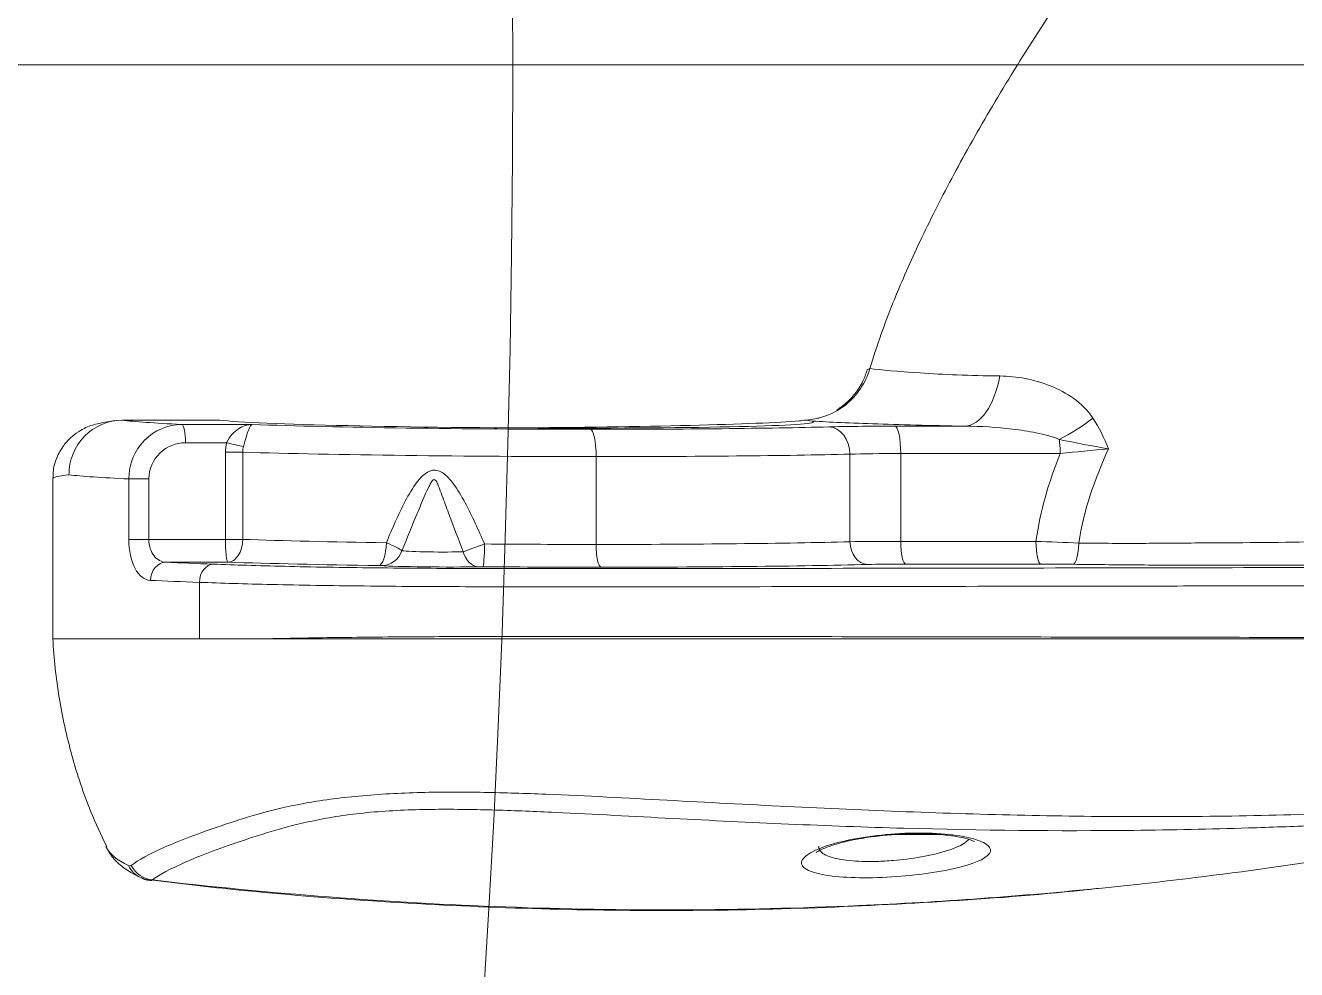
# Model space of a CAD drawing. Header units: millimetres. Extents: x 0 to 594, y 0 to 532.
# Drawn here: x 508.53 to 515.51, y 277.86 to 283.04 of the extents above; entities that cross this region are included whole.
import ezdxf
from ezdxf.lldxf.tags import DXFTag

# ---------------------------------------------------------------- set-up
doc = ezdxf.new("R2010")
doc.units = ezdxf.units.MM
for name, color, linetype, true_color in [('11', 7, 'Continuous', 0xffffff), ('13', 7, 'Continuous', 0xffffff), ('6', 7, 'Continuous', 0xffffff)]:
    doc.layers.add(name, color=color, linetype=linetype, true_color=true_color)
tags = doc.linetypes.add('DASHED', pattern=[25.72, 12.86, -12.86]).pattern_tags.tags
tags[6:7] = [DXFTag(74, 4), DXFTag(75, 0), DXFTag(340, '0'), DXFTag(46, 0.0), DXFTag(50, 0.0), DXFTag(44, 0.0), DXFTag(45, 0.0)]
tags[4:5] = [DXFTag(74, 4), DXFTag(75, 0), DXFTag(340, '0'), DXFTag(46, 0.0), DXFTag(50, 0.0), DXFTag(44, 0.0), DXFTag(45, 0.0)]
tags = doc.linetypes.add('PHANTOM', pattern=[50.5, 18, -6.5, 6.5, -6.5, 6.5, -6.5]).pattern_tags.tags
tags[14:15] = [DXFTag(74, 4), DXFTag(75, 0), DXFTag(340, '0'), DXFTag(46, 0.0), DXFTag(50, 0.0), DXFTag(44, 0.0), DXFTag(45, 0.0)]
tags[12:13] = [DXFTag(74, 4), DXFTag(75, 0), DXFTag(340, '0'), DXFTag(46, 0.0), DXFTag(50, 0.0), DXFTag(44, 0.0), DXFTag(45, 0.0)]
tags[10:11] = [DXFTag(74, 4), DXFTag(75, 0), DXFTag(340, '0'), DXFTag(46, 0.0), DXFTag(50, 0.0), DXFTag(44, 0.0), DXFTag(45, 0.0)]
tags[8:9] = [DXFTag(74, 4), DXFTag(75, 0), DXFTag(340, '0'), DXFTag(46, 0.0), DXFTag(50, 0.0), DXFTag(44, 0.0), DXFTag(45, 0.0)]
tags[6:7] = [DXFTag(74, 4), DXFTag(75, 0), DXFTag(340, '0'), DXFTag(46, 0.0), DXFTag(50, 0.0), DXFTag(44, 0.0), DXFTag(45, 0.0)]
tags[4:5] = [DXFTag(74, 4), DXFTag(75, 0), DXFTag(340, '0'), DXFTag(46, 0.0), DXFTag(50, 0.0), DXFTag(44, 0.0), DXFTag(45, 0.0)]

msp = doc.modelspace()

# ---------------------------------------------------------------- linework, layer by layer
at = {"layer": '11', "color": 250, "linetype": 'DASHED', "lineweight": 18}
msp.add_line((479.28591, 282.82088), (511.2095, 282.82088), dxfattribs=at)
at = {"layer": '13', "color": 250, "linetype": 'Continuous', "lineweight": 18}
msp.add_circle((430.61169, 282.82088), 80.5978, dxfattribs=at)
at = {"layer": '6', "color": 250, "linetype": 'PHANTOM', "lineweight": 18}
msp.add_line((503.397, 282.82088), (519.02199, 282.82088), dxfattribs=at)
at = {"layer": '6', "color": 250, "linetype": 'Continuous', "lineweight": 18}
for p, q in [((509.06502, 280.87088), (509.60113, 280.87088)), ((512.88983, 280.88305), (512.88161, 280.88097)), ((509.39092, 280.84725), (509.7792, 280.84725)), ((513.30716, 280.83805), (513.69097, 280.83805)), ((508.68426, 280.55207), (508.68426, 279.668)), ((509.64542, 280.09151), (509.30513, 280.09151)), ((513.30403, 278.59588), (513.56171, 278.59588)), ((508.97574, 278.53098), (508.97777, 278.52649))]:
    msp.add_line(p, q, dxfattribs=at)
at = {"layer": '6', "color": 250, "linetype": 'Continuous', "lineweight": 13}
for p, q in [((509.63824, 280.74728), (509.41266, 280.74728)), ((509.63204, 280.21679), (509.63204, 280.69538)), ((509.63204, 280.69538), (509.7267, 280.69538)), ((509.7267, 280.69538), (509.7267, 280.21679)), ((511.66711, 280.67108), (511.66711, 280.18897)), ((513.06099, 280.20387), (513.06099, 280.68441)), ((514.21491, 280.6881), (513.33977, 280.6881)), ((513.33977, 280.6881), (513.33977, 280.20599)), ((509.21151, 280.5486), (509.10109, 280.5486)), ((509.10109, 280.21647), (509.10109, 280.5486)), ((509.21151, 280.5486), (509.21151, 280.21647)), ((509.21151, 280.21647), (509.10109, 280.21647)), ((509.21151, 280.21647), (509.63204, 280.21647)), ((509.63204, 280.21679), (509.7267, 280.21679)), ((513.33977, 280.20599), (514.0821, 280.20599)), ((514.10928, 280.08104), (513.36694, 280.08104)), ((509.48912, 279.98079), (509.48912, 279.67088))]:
    msp.add_line(p, q, dxfattribs=at)
for centre, major_axis, ratio, start_param, end_param in [((513.69331, 281.23791), (0.00832, 0.39991), 0.505666, 3.1711733, 4.4069904), ((512.18601, 280.87068), (-3.2, 0.01872), 0.025524, 0.2228209, 0.508667), ((514.28664, 280.97153), (0.32292, 0.23606), 0.341103, 4.2360096, 4.8000866), ((509.39033, 280.74728), (0, 0.1), 0.223229, 4.712389, 6.2570054), ((511.21037, 280.87078), (-1.9, 0.01111), 0.025524, 0.7179623, 1.7960713), ((511.10992, 280.88256), (-2.35, 0.01375), 0.025524, 1.7960713, 2.4668573), ((511.63363, 280.67108), (0, 0.15), 0.223229, 4.712389, 6.2570054), ((513.45226, 280.82103), (-0.65, 0.0038), 0.025524, 4.937664, 5.6084499), ((512.94387, 280.68441), (-0.00391, 0.14995), 0.780676, 4.6920539, 6.2423436), ((513.30628, 280.6881), (0, -0.15), 0.223229, 1.5707963, 3.1154127), ((509.66056, 280.74728), (0.0972, -0.0235), 0.05375, 4.4936746, 5.5347597), ((514.18142, 280.6881), (0, -0.15), 0.223229, 1.5707963, 2.1121933), ((511.2095, 280.72083), (-2.05, 0.01111), 0.023657, 0.7623323, 1.7960502), ((511.10904, 280.73262), (-2.5, 0.01374), 0.023993, 1.7960539, 2.4668399), ((513.45138, 280.67108), (-0.5, 0.0038), 0.033181, 4.9377671, 5.6085531), ((512.18426, 280.57078), (3.5, 0.01872), 0.023337, 2.9163422, 3.1414677), ((512.18426, 280.57078), (-3.5, 0.01872), 0.023337, 0.2252505, 0.4931494), ((509.65436, 280.21647), (0.09999, -0.00145), 0.003322, 4.4872874, 5.5207636), ((511.2095, 280.24593), (-2.05, 0.01272), 0.027081, 0.7623721, 1.2255453), ((510.47306, 280.19799), (0.00188, 0.12499), 0.338557, 3.1687138, 4.7174776), ((511.04519, 280.19153), (0.00097, 0.125), 0.075543, 3.167185, 4.7129766), ((511.2095, 280.24593), (-2.05, 0.01272), 0.027081, 1.4953473, 1.7960901), ((511.10904, 280.25771), (-2.5, 0.01536), 0.0268, 1.7960866, 2.4668726), ((511.69502, 280.18897), (0, 0.125), 0.223229, 1.5707963, 3.1154127), ((513.45138, 280.19617), (-0.5, 0.00219), 0.019143, 4.9375986, 5.6083846), ((513.15859, 280.20387), (-0.00326, 0.12496), 0.780676, 1.5504613, 3.1007509), ((513.36767, 280.20599), (0, 0.125), 0.223229, 1.5707963, 3.1154127), ((514.11001, 280.20599), (0, 0.125), 0.223229, 1.5707963, 3.1154127), ((514.28711, 280.20492), (0.00152, 0.12499), 0.241041, 3.1678873, 4.6461934), ((510.49025, 280.19746), (0.00985, 0.12461), 0.943892, 3.2189325, 4.4376536), ((511.02234, 280.19145), (-0.00265, 0.12497), 0.726844, 1.9045118, 3.1044317), ((509.30455, 279.99154), (-0.00465, -0.09989), 0.846715, 3.18957, 4.7517501), ((512.18485, 280.12081), (-3.4, 0.01989), 0.025524, 0.5606783, 0.6920403), ((509.56612, 279.98079), (-0.00366, -0.09993), 0.76983, 3.1815821, 4.7405985), ((511.20877, 280.12097), (-2.175, 0.01272), 0.025524, 0.7688995, 1.2255266), ((510.79016, 280.07342), (-0.3184, 0.00186), 0.025525, 0.3357687, 2.3847613), ((511.20877, 280.12097), (-2.175, 0.01272), 0.025524, 1.4953286, 1.7960713), ((511.10831, 280.13275), (-2.625, 0.01535), 0.025524, 1.7960713, 2.4668573), ((513.45065, 280.07122), (-0.375, 0.00219), 0.025524, 4.937664, 5.6084499), ((512.18426, 280.02085), (-3.5, 0.01989), 0.024795, 0.5606699, 0.6920319), ((509.23026, 278.49516), (0.06402, 0.13565), 0.951983, 2.4744468, 3.1373191), ((509.24405, 278.49516), (0.09311, -0.1176), 0.977598, 4.5351148, 5.5184486)]:
    msp.add_ellipse(centre, major_axis=major_axis, ratio=ratio, start_param=start_param, end_param=end_param, dxfattribs=at)
at = {"layer": '6', "color": 250, "linetype": 'Continuous', "lineweight": 18}
for major_axis, start_param, end_param in [((-1.65, 0.00965), 0.225275, 3.2830809), ((1.65, 0.00965), 4.7122053, 5.9741236)]:
    msp.add_ellipse((511.2095, 280.87088), major_axis=major_axis, ratio=0.025524, start_param=start_param, end_param=end_param, dxfattribs=at)
for points, knots in [([(513.17041, 281.15398), (513.18894, 281.21638), (513.24148, 281.37686), (513.34879, 281.64741), (513.50168, 281.9753), (513.68786, 282.32956), (513.91099, 282.71433), (514.17099, 283.12361), (514.41854, 283.47813), (514.618, 283.73976), (514.71337, 283.85799), (514.75203, 283.9047)], [0, 0, 0, 0, 0.0875024, 0.2211342, 0.354766, 0.4883977, 0.6220295, 0.7556612, 0.889293, 0.9561088, 1, 1, 1, 1]), ([(512.81786, 280.87147), (512.89741, 280.87587), (512.97514, 280.90572), (513.10035, 281.00605), (513.14706, 281.07535), (513.17041, 281.15398)], [0, 0, 0, 0, 0.5, 0.5, 1, 1, 1, 1]), ([(513.15536, 281.14821), (513.1495, 281.12604), (513.13255, 281.07955), (513.09164, 281.01676), (513.04192, 280.96445), (513.00586, 280.93785), (512.98943, 280.92746)], [0, 0, 0, 0, 0.2363962, 0.5202126, 0.7787281, 1, 1, 1, 1]), ([(513.15697, 281.14718), (513.15713, 281.14765), (513.15741, 281.14812), (513.15962, 281.15056), (513.16395, 281.15243), (513.17041, 281.15398)], [0, 0, 0, 0, 0.1886963, 0.1886963, 1, 1, 1, 1]), ([(509.03368, 280.86916), (509.02045, 280.86772), (508.99, 280.8637), (508.95317, 280.85766), (508.91518, 280.84863), (508.87849, 280.83635), (508.8367, 280.81668), (508.78848, 280.78348), (508.74042, 280.73289), (508.70313, 280.66545), (508.68452, 280.60177), (508.68586, 280.56335), (508.68704, 280.55207)], [0, 0, 0, 0, 0.1555472, 0.3572256, 0.4820775, 0.5685107, 0.6423581, 0.7156482, 0.7936855, 0.8773612, 0.9644767, 1, 1, 1, 1]), ([(508.77258, 280.57078), (508.77258, 280.60984), (508.78034, 280.64977), (508.80953, 280.72193), (508.83132, 280.75538), (508.91223, 280.83837), (508.98777, 280.87088), (509.06502, 280.87088)], [0, 0, 0, 0, 0.25, 0.25, 0.5, 0.5, 1, 1, 1, 1]), ([(516.54644, 280.09806), (516.50703, 280.09543), (516.45744, 280.09296), (516.34043, 280.08842), (516.27339, 280.08636), (516.12226, 280.08267), (516.0371, 280.08103), (515.85501, 280.0783), (515.75783, 280.07721), (515.55128, 280.07554), (515.44154, 280.07498), (515.21866, 280.07444), (515.10452, 280.07445), (514.87015, 280.07507), (514.75141, 280.07569), (514.51764, 280.07743), (514.40158, 280.07856), (514.28638, 280.07996)], [0, 0, 0, 0, 0.125, 0.125, 0.25, 0.25, 0.375, 0.375, 0.5, 0.5, 0.625, 0.625, 0.75, 0.75, 0.875, 0.875, 1, 1, 1, 1]), ([(508.94953, 279.67088), (508.87527, 279.67088), (508.74102, 279.67088), (508.68618, 279.67088), (508.68428, 279.67088), (508.68428, 279.67088)], [0, 0, 0, 0, 0.4258065, 0.9643795, 1, 1, 1, 1]), ([(508.68432, 279.67088), (508.69, 279.56243), (508.71285, 279.34767), (508.78344, 279.02935), (508.87357, 278.75621), (508.94822, 278.59388), (508.97984, 278.53167)], [0, 0, 0, 0, 0.2737791, 0.5472947, 0.8238092, 1, 1, 1, 1]), ([(509.37806, 279.67088), (509.23547, 279.67088), (509.08591, 279.67088), (508.9692, 279.67088), (508.94953, 279.67088)], [0, 0, 0, 0, 0.8224938, 1, 1, 1, 1]), ([(509.48911, 279.67088), (509.45556, 279.67088), (509.41838, 279.67088), (509.38244, 279.67088), (509.37806, 279.67088)], [0, 0, 0, 0, 0.8775854, 1, 1, 1, 1]), ([(509.84577, 279.67088), (509.76876, 279.67088), (509.65184, 279.67088), (509.53995, 279.67088), (509.4948, 279.67088), (509.48911, 279.67088)], [0, 0, 0, 0, 0.5816671, 0.9470014, 1, 1, 1, 1]), ([(509.99909, 279.67088), (510.02298, 279.67089), (510.0711, 279.67089), (510.14697, 279.67091), (510.22609, 279.67094), (510.30852, 279.67096), (510.39391, 279.67098), (510.48136, 279.671), (510.56984, 279.67098), (510.65851, 279.67095), (510.74719, 279.67092), (510.83595, 279.67089), (510.96007, 279.67088), (511.12889, 279.6709), (511.35076, 279.67091), (511.59961, 279.67089), (511.77359, 279.67089), (511.86525, 279.67088)], [0, 0, 0, 0, 0.0431693, 0.0869615, 0.1314168, 0.1765741, 0.2224754, 0.2690865, 0.3155664, 0.3618136, 0.4079794, 0.4541979, 0.5005843, 0.6023661, 0.7196052, 0.8522764, 1, 1, 1, 1]), ([(511.86525, 279.67088), (511.93453, 279.6709), (512.11892, 279.67093), (512.46236, 279.67097), (512.94099, 279.67093), (513.55498, 279.67088), (514.2488, 279.67087), (514.89728, 279.67091), (515.37602, 279.67087), (515.69004, 279.67089), (515.91341, 279.67093), (516.11587, 279.67095), (516.29637, 279.67094), (516.45485, 279.6709), (516.54937, 279.67089), (516.59376, 279.67088)], [0, 0, 0, 0, 0.0431021, 0.1147242, 0.2146999, 0.3430189, 0.4998246, 0.64966, 0.7496738, 0.8013074, 0.848934, 0.8926548, 0.9325374, 0.9683165, 1, 1, 1, 1]), ([(512.87581, 278.49743), (512.87578, 278.49743), (512.87559, 278.49754), (512.88245, 278.50305), (512.91059, 278.51807), (512.96064, 278.53727), (513.03253, 278.55753), (513.12312, 278.57611), (513.22514, 278.59047), (513.29558, 278.59617), (513.33114, 278.59811)], [0, 0, 0, 0, 0.0068585, 0.1092639, 0.2314907, 0.3680594, 0.5228573, 0.6811144, 0.8434073, 1, 1, 1, 1]), ([(513.29988, 278.45399), (513.32428, 278.45599), (513.34869, 278.45849), (513.4273, 278.46829), (513.47969, 278.47751), (513.62007, 278.51082), (513.68719, 278.53967), (513.71307, 278.56989)], [0, 0, 0, 0, 0.127549, 0.127549, 0.418366, 0.418366, 1, 1, 1, 1]), ([(513.33114, 278.59811), (513.33248, 278.59823), (513.36941, 278.60125), (513.44219, 278.60169), (513.54176, 278.59873), (513.62816, 278.58962), (513.69278, 278.57729), (513.7324, 278.56465), (513.74442, 278.55824), (513.74516, 278.55757), (513.74514, 278.55756)], [0, 0, 0, 0, 0.0066482, 0.1829165, 0.3582264, 0.5328686, 0.7047531, 0.8498215, 0.9743441, 1, 1, 1, 1]), ([(508.98791, 278.51022), (508.99127, 278.50321), (509.00709, 278.47413), (509.04898, 278.43143), (509.10526, 278.39017), (509.14767, 278.36876), (509.16624, 278.36087)], [0, 0, 0, 0, 0.0912894, 0.3957725, 0.7462824, 1, 1, 1, 1]), ([(509.21827, 278.34754), (509.38078, 278.3269), (509.78719, 278.28034), (510.45478, 278.22747), (511.22026, 278.18871), (512.00187, 278.17541), (512.78314, 278.18678), (513.56274, 278.22603), (514.11411, 278.26558), (514.40469, 278.2988), (514.43695, 278.30259)], [0, 0, 0, 0, 0.0939134, 0.2346149, 0.3840674, 0.533569, 0.6830373, 0.8322493, 0.9813716, 1, 1, 1, 1])]:
    msp.add_open_spline(points, degree=3, knots=knots, dxfattribs=at)
at = {"layer": '6', "color": 250, "linetype": 'Continuous', "lineweight": 13}
for points, knots in [([(513.17041, 281.15398), (513.22913, 281.14765), (513.32228, 281.13816), (513.57145, 281.12205), (513.71881, 281.11536), (513.88367, 281.11365)], [0, 0, 0, 0, 0.5, 0.5, 1, 1, 1, 1]), ([(513.88367, 281.11365), (513.97788, 281.11268), (514.07065, 281.0952), (514.20583, 281.04119), (514.24936, 281.01853), (514.32958, 280.96104), (514.36688, 280.9258), (514.39514, 280.88248)], [0, 0, 0, 0, 0.5, 0.5, 0.75, 0.75, 1, 1, 1, 1]), ([(513.69097, 280.83805), (513.50291, 280.84196), (513.33312, 280.84634), (513.11339, 280.85379), (513.04721, 280.85638), (512.93229, 280.8617), (512.88328, 280.86444), (512.84304, 280.86727)], [0, 0, 0, 0, 0.5, 0.5, 0.75, 0.75, 1, 1, 1, 1]), ([(509.10109, 280.5486), (509.10139, 280.62817), (509.13357, 280.70575), (509.24124, 280.81556), (509.31535, 280.84706), (509.39092, 280.84725)], [0, 0, 0, 0, 0.5, 0.5, 1, 1, 1, 1]), ([(509.63824, 280.74728), (509.655, 280.78195), (509.67828, 280.80755), (509.72717, 280.83931), (509.75336, 280.84669), (509.7792, 280.84725)], [0, 0, 0, 0, 0.5, 0.5, 1, 1, 1, 1]), ([(509.7792, 280.84725), (509.77246, 280.84634), (509.76546, 280.83674), (509.75002, 280.79649), (509.74144, 280.7634), (509.73093, 280.7265)], [0, 0, 0, 0, 0.5, 0.5, 1, 1, 1, 1]), ([(514.21012, 280.7654), (514.16966, 280.78282), (514.12663, 280.79295), (514.04063, 280.81041), (513.99715, 280.81694), (513.86636, 280.83249), (513.77881, 280.83748), (513.69097, 280.83805)], [0, 0, 0, 0, 0.25, 0.25, 0.5, 0.5, 1, 1, 1, 1]), ([(509.41266, 280.74728), (509.3605, 280.74728), (509.30927, 280.72698), (509.23416, 280.65423), (509.21151, 280.60217), (509.21151, 280.5486)], [0, 0, 0, 0, 0.5, 0.5, 1, 1, 1, 1]), ([(510.51538, 280.19799), (510.54715, 280.27518), (510.58026, 280.35196), (510.6386, 280.46266), (510.65943, 280.49913), (510.69736, 280.54843), (510.71103, 280.56399), (510.74419, 280.5893), (510.76411, 280.59827), (510.80587, 280.59497), (510.8244, 280.58373), (510.856, 280.55656), (510.86957, 280.54044), (510.90682, 280.4906), (510.9278, 280.45433), (510.98707, 280.34406), (511.02136, 280.26805), (511.05463, 280.19153)], [0, 0, 0, 0, 0.25, 0.25, 0.375, 0.375, 0.4375, 0.4375, 0.5, 0.5, 0.5625, 0.5625, 0.625, 0.625, 0.75, 0.75, 1, 1, 1, 1]), ([(510.93739, 280.14869), (510.91179, 280.21525), (510.88647, 280.28167), (510.84945, 280.38103), (510.8373, 280.41414), (510.81922, 280.46341), (510.81324, 280.47978), (510.80389, 280.50405), (510.80072, 280.51209), (510.79376, 280.52787), (510.79057, 280.53624), (510.78107, 280.54547), (510.77579, 280.54606), (510.76847, 280.54042), (510.76582, 280.53654), (510.75835, 280.52507), (510.75421, 280.51689), (510.74209, 280.49233), (510.73468, 280.47564), (510.71258, 280.42541), (510.69831, 280.39167), (510.65583, 280.29039), (510.62811, 280.22264), (510.60079, 280.15471)], [0, 0, 0, 0, 0.25, 0.25, 0.375, 0.375, 0.4375, 0.4375, 0.46875, 0.46875, 0.5, 0.5, 0.515625, 0.515625, 0.53125, 0.53125, 0.5625, 0.5625, 0.625, 0.625, 0.75, 0.75, 1, 1, 1, 1]), ([(514.31707, 280.19628), (514.42531, 280.19512), (514.53436, 280.19464), (514.75401, 280.19512), (514.8656, 280.19618), (515.08568, 280.19804), (515.19285, 280.1983), (515.40207, 280.20013), (515.50504, 280.2015), (515.69859, 280.20485), (515.78962, 280.20681), (515.96007, 280.21126), (516.0396, 280.21375), (516.18059, 280.2195), (516.24306, 280.22282), (516.35201, 280.23068), (516.39803, 280.23523), (516.43458, 280.24013)], [0, 0, 0, 0, 0.125, 0.125, 0.25, 0.25, 0.375, 0.375, 0.5, 0.5, 0.625, 0.625, 0.75, 0.75, 0.875, 0.875, 1, 1, 1, 1]), ([(509.21985, 279.99154), (509.18759, 279.993), (509.15756, 280.01541), (509.11389, 280.097), (509.10109, 280.15562), (509.10109, 280.21647)], [0, 0, 0, 0, 0.5, 0.5, 1, 1, 1, 1]), ([(509.21151, 280.21647), (509.21151, 280.18147), (509.22219, 280.1482), (509.2572, 280.10355), (509.28049, 280.09228), (509.30513, 280.09151)], [0, 0, 0, 0, 0.5, 0.5, 1, 1, 1, 1]), ([(509.64542, 280.09151), (509.6418, 280.09235), (509.63826, 280.10615), (509.63334, 280.15202), (509.63195, 280.18392), (509.63204, 280.21647)], [0, 0, 0, 0, 0.5, 0.5, 1, 1, 1, 1]), ([(509.72667, 280.21519), (509.72593, 280.18266), (509.71664, 280.1509), (509.68663, 280.1055), (509.66589, 280.09202), (509.64542, 280.09151)], [0, 0, 0, 0, 0.5, 0.5, 1, 1, 1, 1]), ([(510.60079, 280.15471), (510.62332, 280.15185), (510.681, 280.14927), (510.81623, 280.14686), (510.88978, 280.1471), (510.93739, 280.14869)], [0, 0, 0, 0, 0.5, 0.5, 1, 1, 1, 1]), ([(509.56671, 280.08075), (509.68309, 280.07648), (509.80878, 280.07241), (510.03139, 280.06701), (510.11, 280.06538), (510.27571, 280.06255), (510.36422, 280.06134), (510.63243, 280.05847), (510.81748, 280.05748), (511.17647, 280.05634), (511.35277, 280.05618), (511.70311, 280.05613), (511.87707, 280.05625), (512.2241, 280.05662), (512.39715, 280.05686), (512.91591, 280.05763), (513.26114, 280.05821), (513.95205, 280.05931), (514.29772, 280.05984), (514.98803, 280.061), (515.33319, 280.06159), (515.84259, 280.06316), (516.01142, 280.0638), (516.3373, 280.06571), (516.49515, 280.06695), (516.70962, 280.06998), (516.77511, 280.07116), (516.89185, 280.07394), (516.94348, 280.07556), (517.07386, 280.08087), (517.12908, 280.08496), (517.16988, 280.08923)], [0, 0, 0, 0, 0.0625, 0.0625, 0.09375, 0.09375, 0.125, 0.125, 0.1875, 0.1875, 0.25, 0.25, 0.3125, 0.3125, 0.375, 0.375, 0.5, 0.5, 0.625, 0.625, 0.75, 0.75, 0.8125, 0.8125, 0.875, 0.875, 0.90625, 0.90625, 0.9375, 0.9375, 1, 1, 1, 1]), ([(510.48952, 280.07251), (510.48855, 280.07258), (510.48704, 280.07266), (510.48333, 280.0728), (510.48107, 280.07286), (510.47664, 280.07296), (510.47452, 280.073), (510.47233, 280.07304)], [0, 0, 0, 0, 0.3601869, 0.3601869, 0.718856, 0.718856, 1, 1, 1, 1]), ([(511.04445, 280.06657), (511.04062, 280.0666), (511.03667, 280.06661), (511.0298, 280.0666), (511.02672, 280.06657), (511.02322, 280.06652), (511.02239, 280.06651), (511.02161, 280.06649)], [0, 0, 0, 0, 0.4622104, 0.4622104, 0.8667196, 0.8667196, 1, 1, 1, 1]), ([(517.26673, 279.98926), (517.2249, 279.98502), (517.16813, 279.98103), (517.03679, 279.97591), (516.98489, 279.97435), (516.86796, 279.97163), (516.8025, 279.97046), (516.65937, 279.96843), (516.58258, 279.96758), (516.42501, 279.96615), (516.34366, 279.96556), (516.09472, 279.96404), (515.92209, 279.96336), (515.57433, 279.96225), (515.39873, 279.96184), (515.0463, 279.9611), (514.86944, 279.96079), (514.33844, 279.95989), (513.98385, 279.95935), (513.27517, 279.95822), (512.92106, 279.95763), (512.3889, 279.95684), (512.21136, 279.9566), (511.85524, 279.95625), (511.67668, 279.95614), (511.3168, 279.95626), (511.13557, 279.95648), (510.85834, 279.95746), (510.76424, 279.9579), (510.57761, 279.95911), (510.48513, 279.95987), (510.30246, 279.96181), (510.21292, 279.963), (510.04461, 279.96574), (509.96438, 279.96732), (509.81315, 279.9708), (509.74323, 279.97267), (509.61105, 279.9766), (509.5484, 279.97867), (509.48912, 279.98078)], [0, 0, 0, 0, 0.0625, 0.0625, 0.09375, 0.09375, 0.125, 0.125, 0.15625, 0.15625, 0.1875, 0.1875, 0.25, 0.25, 0.3125, 0.3125, 0.375, 0.375, 0.5, 0.5, 0.625, 0.625, 0.6875, 0.6875, 0.75, 0.75, 0.8125, 0.8125, 0.84375, 0.84375, 0.875, 0.875, 0.90625, 0.90625, 0.9375, 0.9375, 0.96875, 0.96875, 1, 1, 1, 1]), ([(509.84578, 279.67088), (509.90577, 279.6723), (509.96996, 279.67364), (510.10326, 279.67603), (510.1723, 279.67709), (510.31536, 279.67896), (510.38971, 279.67977), (510.54162, 279.68114), (510.61723, 279.6817), (510.84336, 279.68306), (510.99318, 279.68357), (511.29191, 279.68419), (511.44107, 279.68429), (511.88484, 279.6843), (512.17723, 279.68393), (512.76107, 279.6831), (513.05231, 279.68262), (513.63502, 279.68168), (513.92646, 279.68122), (514.50927, 279.68029), (514.80072, 279.67983), (515.38119, 279.67871), (515.67059, 279.67808), (516.09556, 279.67639), (516.23644, 279.67569), (516.50595, 279.67377), (516.63458, 279.67256), (516.75131, 279.67088)], [0, 0, 0, 0, 0.03125, 0.03125, 0.0625, 0.0625, 0.09375, 0.09375, 0.125, 0.125, 0.1875, 0.1875, 0.25, 0.25, 0.375, 0.375, 0.5, 0.5, 0.625, 0.625, 0.75, 0.75, 0.875, 0.875, 0.9375, 0.9375, 1, 1, 1, 1]), ([(509.11447, 278.4263), (509.15272, 278.45666), (509.2137, 278.48996), (509.33858, 278.54505), (509.38592, 278.5643), (509.49015, 278.60385), (509.5472, 278.62424), (509.67125, 278.66611), (509.73753, 278.68779), (509.88638, 278.72979), (509.96771, 278.74955), (510.10639, 278.77518), (510.15574, 278.78309), (510.25761, 278.7969), (510.31038, 278.8029), (510.41971, 278.81301), (510.47665, 278.81717), (510.59057, 278.82354), (510.64782, 278.8258), (510.82024, 278.83023), (510.93685, 278.82996), (511.166, 278.82591), (511.27899, 278.8222), (511.6155, 278.80863), (511.83667, 278.79669), (512.27714, 278.7731), (512.49634, 278.76128), (512.93338, 278.73974), (513.15126, 278.73), (513.80387, 278.70541), (514.23767, 278.69522), (514.88758, 278.6944), (515.10409, 278.69652), (515.53511, 278.70579), (515.74998, 278.71314), (516.17039, 278.72991), (516.37836, 278.73846), (516.63865, 278.74776), (516.71788, 278.75065), (516.85432, 278.75765), (516.91208, 278.76166), (517.00816, 278.76906), (517.04567, 278.77196), (517.09611, 278.77461), (517.10977, 278.77458), (517.11988, 278.77538), (517.12172, 278.77567), (517.12265, 278.77603)], [0, 0, 0, 0, 0.0658374, 0.0658374, 0.0987561, 0.0987561, 0.1316748, 0.1316748, 0.1645935, 0.1645935, 0.1975122, 0.1975122, 0.2139715, 0.2139715, 0.2304309, 0.2304309, 0.2468902, 0.2468902, 0.2633496, 0.2633496, 0.2962683, 0.2962683, 0.329187, 0.329187, 0.3950244, 0.3950244, 0.4608618, 0.4608618, 0.5266992, 0.5266992, 0.658374, 0.658374, 0.7242114, 0.7242114, 0.7900488, 0.7900488, 0.8558862, 0.8558862, 0.8888049, 0.8888049, 0.9217236, 0.9217236, 0.9546423, 0.9546423, 0.987561, 0.987561, 1, 1, 1, 1]), ([(515.6138, 278.64595), (515.49262, 278.64094), (515.37057, 278.63642), (515.03928, 278.62609), (514.82936, 278.62163), (514.19923, 278.61482), (513.77867, 278.61927), (513.14626, 278.63698), (512.93518, 278.64471), (512.51192, 278.66303), (512.29971, 278.67369), (511.87346, 278.69599), (511.65958, 278.70789), (511.33473, 278.72289), (511.22578, 278.72743), (511.00518, 278.73381), (510.89254, 278.73576), (510.66905, 278.73365), (510.55686, 278.72944), (510.39489, 278.71574), (510.34294, 278.71), (510.24316, 278.69624), (510.19494, 278.68814), (510.05943, 278.66171), (509.98099, 278.64148), (509.83715, 278.59977), (509.77298, 278.57887), (509.65278, 278.53841), (509.59746, 278.51872), (509.49632, 278.48053), (509.45033, 278.46195), (509.32886, 278.40875), (509.26929, 278.3766), (509.23164, 278.34728)], [0, 0, 0, 0, 0.0505095, 0.0505095, 0.1368268, 0.1368268, 0.3094615, 0.3094615, 0.3957788, 0.3957788, 0.4820961, 0.4820961, 0.5684134, 0.5684134, 0.6115721, 0.6115721, 0.6547307, 0.6547307, 0.6978894, 0.6978894, 0.7194687, 0.7194687, 0.741048, 0.741048, 0.7842067, 0.7842067, 0.8273654, 0.8273654, 0.870524, 0.870524, 0.9136827, 0.9136827, 1, 1, 1, 1]), ([(513.81694, 278.48108), (513.78422, 278.45054), (513.69977, 278.42133), (513.52462, 278.38784), (513.45935, 278.37859), (513.32384, 278.36506), (513.25341, 278.3608), (513.12033, 278.35827), (513.05653, 278.35999), (512.9471, 278.36939), (512.90059, 278.37711), (512.83162, 278.3976), (512.80916, 278.41022), (512.79029, 278.43911), (512.79427, 278.45509), (512.82695, 278.4876), (512.85609, 278.50445), (512.93516, 278.53606), (512.98563, 278.55105), (513.10116, 278.57643), (513.16606, 278.58682), (513.30237, 278.60102), (513.37218, 278.60468), (513.50656, 278.60466), (513.56984, 278.60096), (513.67925, 278.58748), (513.72572, 278.57764), (513.7944, 278.55427), (513.81727, 278.54054), (513.83657, 278.51165), (513.83329, 278.49634), (513.81694, 278.48108)], [0, 0, 0, 0, 0.125, 0.125, 0.1875, 0.1875, 0.25, 0.25, 0.3125, 0.3125, 0.375, 0.375, 0.4375, 0.4375, 0.5, 0.5, 0.5625, 0.5625, 0.625, 0.625, 0.6875, 0.6875, 0.75, 0.75, 0.8125, 0.8125, 0.875, 0.875, 0.9375, 0.9375, 1, 1, 1, 1]), ([(512.88921, 278.53209), (512.88855, 278.52544), (512.88984, 278.51898), (512.90081, 278.49856), (512.91895, 278.48612), (512.97479, 278.46596), (513.01254, 278.45836), (513.10137, 278.44921), (513.1532, 278.4476), (513.23742, 278.44974), (513.26864, 278.45144), (513.29988, 278.45399)], [0, 0, 0, 0, 0.1086454, 0.1086454, 0.3589267, 0.3589267, 0.6092079, 0.6092079, 0.8594892, 0.8594892, 1, 1, 1, 1]), ([(509.23164, 278.34728), (509.87627, 278.27192), (510.52336, 278.22254), (511.81642, 278.17557), (512.46312, 278.1779), (513.55652, 278.22617), (514.00185, 278.25823), (514.44546, 278.30284)], [0, 0, 0, 0, 0.3715473, 0.3715473, 0.7430946, 0.7430946, 1, 1, 1, 1])]:
    msp.add_open_spline(points, degree=3, knots=knots, dxfattribs=at)
at = {"layer": '6', "color": 250, "linetype": 'Continuous', "lineweight": 18}
for points, degree in [([(512.81786, 280.87147), (512.80757, 280.87004), (512.79541, 280.86847), (512.78139, 280.86727)], 3), ([(512.84304, 280.86727), (512.83654, 280.86847), (512.82815, 280.87004), (512.81786, 280.87147)], 3), ([(509.84578, 279.67088), (509.89392, 279.67093), (509.94521, 279.67094), (509.99909, 279.67088)], 3), ([(514.44546, 278.30284), (514.99081, 278.35768), (515.53356, 278.43149), (516.07356, 278.52467)], 3), ([(509.1688, 278.36068), (509.19002, 278.34547), (509.21792, 278.34651)], 2)]:
    msp.add_open_spline(points, degree=degree, dxfattribs=at)
at = {"layer": '6', "color": 250, "linetype": 'Continuous', "lineweight": 13}
for points in [[(514.39514, 280.88248), (514.42915, 280.83035), (514.45704, 280.77312), (514.48001, 280.71347)], [(509.63204, 280.69538), (509.63204, 280.71294), (509.63412, 280.73024), (509.63824, 280.74728)], [(509.73093, 280.7265), (509.72806, 280.71643), (509.7266, 280.70585), (509.7267, 280.69538)], [(514.48001, 280.71347), (514.39213, 280.72949), (514.30011, 280.74688), (514.21012, 280.7654)], [(514.0821, 280.20599), (514.10414, 280.37155), (514.15392, 280.53244), (514.21491, 280.6881)], [(514.48001, 280.71347), (514.39208, 280.70584), (514.30226, 280.69703), (514.21491, 280.6881)], [(514.48001, 280.71347), (514.40583, 280.54806), (514.34305, 280.37571), (514.31707, 280.19628)], [(509.63204, 280.21647), (509.63204, 280.21657), (509.63204, 280.21668), (509.63204, 280.21679)], [(509.7267, 280.21679), (509.72669, 280.21625), (509.72668, 280.21572), (509.72667, 280.21519)], [(510.51538, 280.19799), (510.55665, 280.18126), (510.58884, 280.16492), (510.60079, 280.15471)], [(510.93739, 280.14869), (510.96643, 280.15878), (511.01062, 280.17496), (511.05463, 280.19153)], [(514.0821, 280.20599), (514.15975, 280.20331), (514.23985, 280.19998), (514.31707, 280.19628)], [(514.28638, 280.07996), (514.22814, 280.08067), (514.16778, 280.08104), (514.10928, 280.08104)], [(508.97777, 278.52649), (508.99514, 278.49019), (509.03603, 278.45656), (509.10007, 278.4263)], [(509.10007, 278.4263), (509.10608, 278.42345), (509.11089, 278.42345), (509.11447, 278.4263)], [(509.23164, 278.34728), (509.22778, 278.3447), (509.22355, 278.34369), (509.21895, 278.34424)]]:
    msp.add_open_spline(points, degree=3, dxfattribs=at)

doc.saveas('drawing.dxf')
